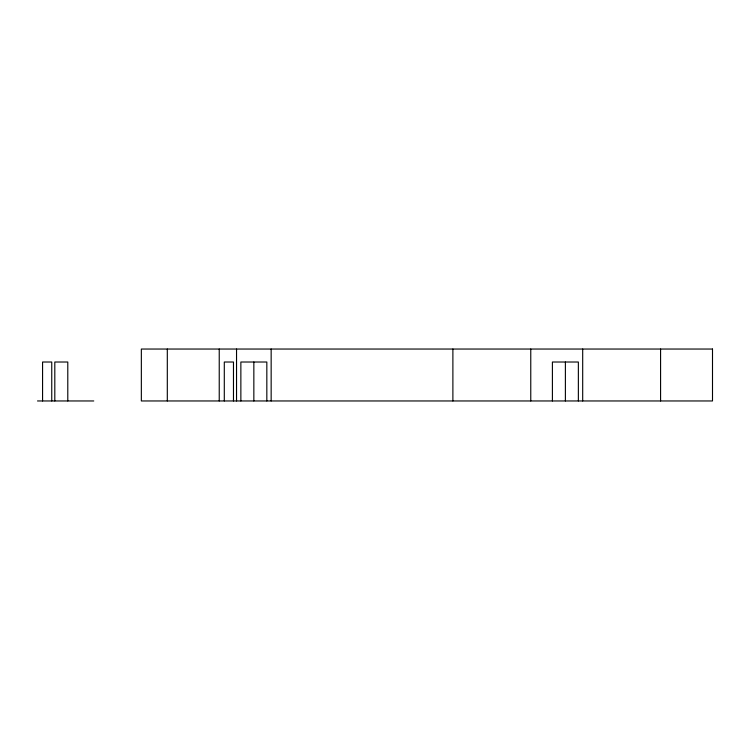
<?xml version="1.0" encoding="UTF-8"?>
<svg xmlns="http://www.w3.org/2000/svg" width="750" height="750" viewBox="0 0 750 750"><rect width="100%" height="100%" fill="white"/><g stroke="black" fill="none" stroke-linecap="round" stroke-linejoin="round"><path stroke-width="1.12" d="M37.5 400.959L93.75 400.959M660.581 349.041L660.581 400.959M582.694 349.041L582.694 400.959M578.362 400.959L578.362 362.016L552.403 362.016L552.403 400.959M565.388 362.016L565.388 400.959M530.766 349.041L530.766 400.959M452.887 349.041L452.887 400.959M271.153 349.041L271.153 400.959M266.831 400.959L266.831 362.016L240.863 362.016L240.863 400.959M253.847 362.016L253.847 400.959M236.541 349.041L236.541 400.959M233.475 400.959L233.475 362.016L224.297 362.016L224.297 400.959M219.234 349.041L219.234 400.959M167.306 349.041L167.306 400.959M67.791 400.959L67.791 362.016L54.806 362.016L54.806 400.959M51.75 400.959L51.75 362.016L42.572 362.016L42.572 400.959M712.5 349.041L141.347 349.041L141.347 400.959L712.5 400.959L712.5 349.041"/></g></svg>
